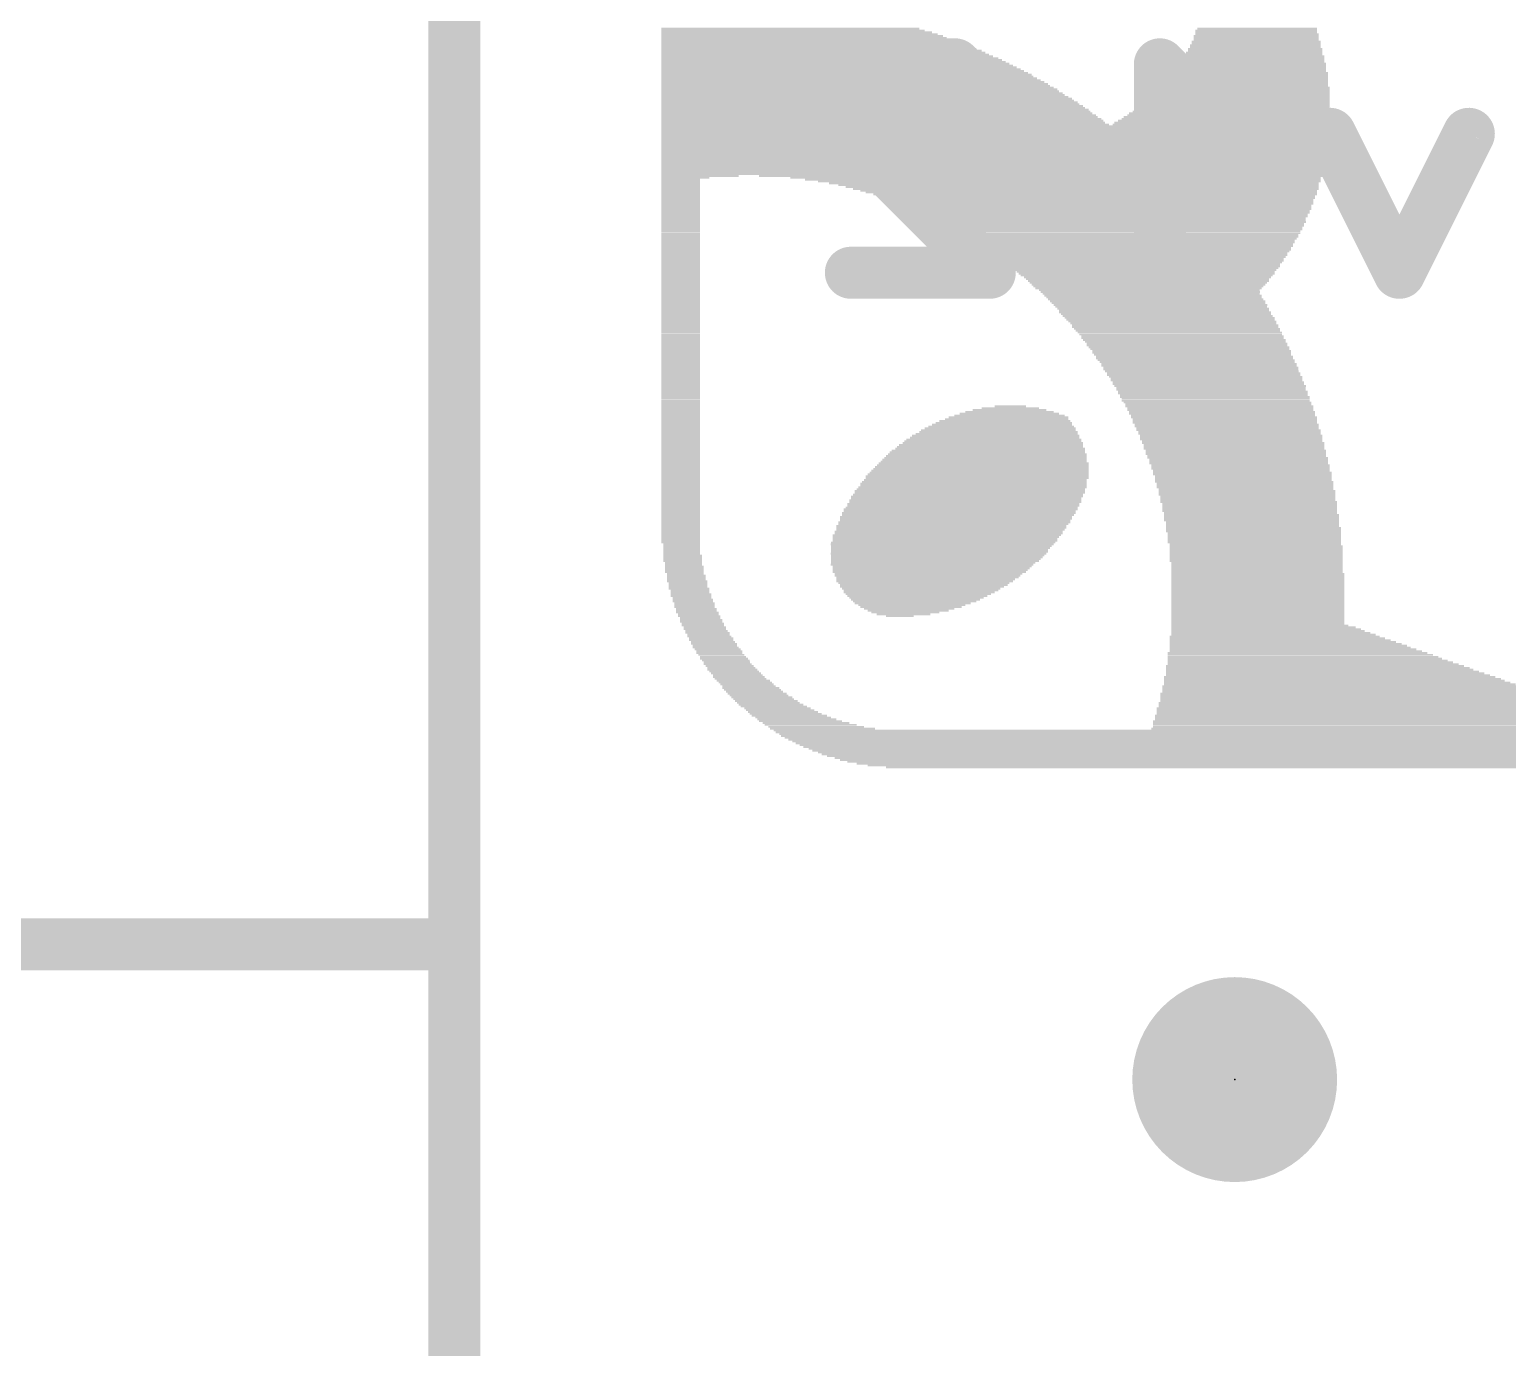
# Model space of a CAD drawing. Extents: x -16 to 95, y -11 to 53.
# Drawn here: x -2.07 to 5.14, y 41.87 to 48.3 of the extents above; entities that cross this region are included whole.
import ezdxf

# ---------------------------------------------------------------- set-up
doc = ezdxf.new("R2010")
doc.units = 0
for name, color, linetype in [('1', 12, 'CONTINUOUS'), ('16', 132, 'CONTINUOUS'), ('20', 53, 'CONTINUOUS'), ('21', 41, 'CONTINUOUS'), ('23', 53, 'CONTINUOUS'), ('51', 53, 'CONTINUOUS')]:
    doc.layers.add(name, color=color, linetype=linetype)

# ---------------------------------------------------------------- blocks, each defined once
blk = doc.blocks.new('RECT')
blk.add_solid([(-0.5, -0.5), (0.5, -0.5), (-0.5, 0.5), (0.5, 0.5)])
blk = doc.blocks.new('PIE')
at = {"const_width": 0.5}
blk.add_lwpolyline([(0, -0.25, 1), (0, 0.25, 1), (0, -0.25)], format="xyb", dxfattribs=at)

msp = doc.modelspace()

# ---------------------------------------------------------------- linework, layer by layer
at = {"layer": '1', "const_width": 0.254}
msp.add_lwpolyline([(0, 53.34), (0, 0)], dxfattribs=at)
at = {"layer": '16', "const_width": 0.254}
for points in [[(0, 53.34), (0, 0)], [(1.9363, 47.9644), (2.1058, 48.1339)], [(2.1058, 48.1339), (2.4447, 48.1339)], [(2.4447, 48.1339), (2.6142, 47.9644)], [(3.7836, 47.7949), (3.4446, 48.1339)], [(3.4446, 48.1339), (3.4446, 47.117)], [(1.9363, 47.7949), (1.9363, 47.9644)], [(2.6142, 47.117), (1.9363, 47.7949)], [(4.614, 47.117), (4.2751, 47.7949)], [(4.953, 47.7949), (4.614, 47.117)], [(1.9363, 47.117), (2.6142, 47.117)], [(3.7836, 47.117), (3.1057, 47.117)]]:
    msp.add_lwpolyline(points, dxfattribs=at)
at = {"layer": '16', "const_width": 0.127}
for points in [[(2.1058, 48.1974, 1), (2.1058, 48.0704)], [(2.1507, 48.089, 1), (2.0609, 48.1788)], [(2.4896, 48.1788, 1), (2.3998, 48.089)], [(2.4447, 48.0704, 1), (2.4447, 48.1974)], [(3.4895, 48.1788, 1), (3.3997, 48.089)], [(3.5081, 48.1339, 1), (3.3811, 48.1339)], [(1.9998, 47.9644, 1), (1.8728, 47.9644)], [(1.8914, 48.0093, 1), (1.9812, 47.9195)], [(2.5693, 47.9195, 1), (2.6591, 48.0093)], [(1.9812, 47.8398, 1), (1.8914, 47.75)], [(4.3319, 47.8233, 1), (4.2183, 47.7665)], [(5.0098, 47.7665, 1), (4.8962, 47.8233)], [(1.8728, 47.7949, 1), (1.9998, 47.7949)], [(3.7387, 47.75, 1), (3.8285, 47.8398)], [(1.9363, 47.1805, 1), (1.9363, 47.0535)], [(2.5693, 47.0721, 1), (2.6591, 47.1619)], [(2.6142, 47.0535, 1), (2.6142, 47.1805)], [(3.1057, 47.1805, 1), (3.1057, 47.0535)], [(3.7836, 47.0535, 1), (3.7836, 47.1805)], [(4.5572, 47.1454, 1), (4.6708, 47.0886)], [(4.5572, 47.0886, 1), (4.6708, 47.1454)], [(3.3811, 47.117, 1), (3.5081, 47.117)]]:
    msp.add_lwpolyline(points, format="xyb", dxfattribs=at)
at = {"layer": '20', "const_width": 0.2032}
msp.add_lwpolyline([(0, 2.54), (0, 50.8)], dxfattribs=at)
at = {"layer": '23'}
msp.add_point((3.81, 43.18), dxfattribs=at)
at = {"layer": '51', "const_width": 0.254}
for points in [[(0, 50.8), (0, 43.84)], [(-15.5, 43.84), (0, 43.84)], [(0, 43.84), (0, 31.64)]]:
    msp.add_lwpolyline(points, dxfattribs=at)
at = {"layer": '51', "const_width": 0.127}
for points in [[(0.0635, 43.84, 1), (-0.0635, 43.84)], [(0, 43.7765, 1), (0, 43.9035)], [(-0.0635, 43.84, 1), (0.0635, 43.84)]]:
    msp.add_lwpolyline(points, format="xyb", dxfattribs=at)

# ---------------------------------------------------------------- block references
at = {"layer": '1'}
msp.add_blockref('PIE', (3.81, 43.18), dxfattribs=at)
at = {"layer": '21'}
for p, xscale, yscale in [((1.6406, 48.3081), 1.2583, 0.0089), ((1.654, 48.2992), 1.2852, 0.0089), ((1.6721, 48.2902), 1.3213, 0.0091), ((1.6855, 48.2812), 1.3482, 0.0089), ((1.699, 48.2722), 1.3752, 0.0091), ((1.708, 48.2632), 1.3932, 0.0089), ((3.9146, 48.2722), 0.6111, 0.0091), ((3.9146, 48.2632), 0.6111, 0.0089), ((3.9146, 48.2992), 0.5933, 0.0089), ((3.9146, 48.2902), 0.5933, 0.0091), ((3.9191, 48.2812), 0.6022, 0.0089), ((3.9192, 48.3081), 0.5842, 0.0089), ((1.7215, 48.2543), 1.4201, 0.0089), ((1.7349, 48.2453), 1.447, 0.0091), ((1.7485, 48.2363), 1.4742, 0.0089), ((1.7574, 48.2274), 1.492, 0.0089), ((1.7709, 48.2183), 1.5189, 0.0091), ((1.7799, 48.2093), 1.537, 0.0089), ((1.7934, 48.2003), 1.5639, 0.0091), ((1.8024, 48.1913), 1.5819, 0.0089), ((3.9056, 48.1913), 0.6652, 0.0089), ((3.9102, 48.2093), 0.6561, 0.0089), ((3.9102, 48.2003), 0.6561, 0.0091), ((3.9101, 48.2274), 0.638, 0.0089), ((3.9101, 48.2183), 0.638, 0.0091), ((3.9145, 48.2453), 0.6292, 0.0091), ((3.9145, 48.2363), 0.6292, 0.0089), ((3.9146, 48.2543), 0.6111, 0.0089), ((1.8114, 48.1824), 1.5999, 0.0089), ((1.8204, 48.1734), 1.618, 0.0091), ((1.8339, 48.1644), 1.6449, 0.0089), ((1.8429, 48.1554), 1.6629, 0.0091), ((1.8518, 48.1463), 1.6807, 0.0089), ((1.8608, 48.1374), 1.6987, 0.0089), ((1.8698, 48.1284), 1.7168, 0.0091), ((1.8788, 48.1194), 1.7348, 0.0089), ((3.8967, 48.1194), 0.7191, 0.0089), ((3.9012, 48.1374), 0.7102, 0.0089), ((3.9012, 48.1284), 0.7102, 0.0091), ((3.9011, 48.1554), 0.6922, 0.0091), ((3.9011, 48.1463), 0.6922, 0.0089), ((3.9056, 48.1734), 0.683, 0.0091), ((3.9056, 48.1644), 0.683, 0.0089), ((3.9056, 48.1824), 0.6652, 0.0089), ((1.8879, 48.1104), 1.7529, 0.0091), ((1.8967, 48.1014), 1.7706, 0.0089), ((1.9058, 48.0925), 1.7887, 0.0089), ((1.9148, 48.0835), 1.8067, 0.0091), ((1.9192, 48.0745), 1.8156, 0.0089), ((1.9282, 48.0656), 1.8336, 0.0089), ((1.9373, 48.0565), 1.8517, 0.0091), ((1.9463, 48.0475), 1.8697, 0.0089), ((3.8741, 48.0475), 0.7821, 0.0089), ((3.8787, 48.0565), 0.7729, 0.0091), ((3.8832, 48.0656), 0.764, 0.0089), ((3.8877, 48.0835), 0.7549, 0.0091), ((3.8877, 48.0745), 0.7549, 0.0089), ((3.8922, 48.0925), 0.746, 0.0089), ((3.8922, 48.1104), 0.7282, 0.0091), ((3.8922, 48.1014), 0.7282, 0.0089), ((1.9552, 48.0385), 1.8875, 0.0091), ((1.9597, 48.0295), 1.8966, 0.0089), ((1.9686, 48.0206), 1.9144, 0.0089), ((1.9776, 48.0116), 1.9324, 0.0091), ((1.9822, 48.0026), 1.9416, 0.0089), ((1.9911, 47.9936), 1.9594, 0.0091), ((1.9957, 47.9845), 1.9685, 0.0089), ((2.0047, 47.9756), 1.9865, 0.0089), ((3.8426, 47.9756), 0.8628, 0.0089), ((3.8472, 47.9845), 0.8537, 0.0089), ((3.8517, 47.9936), 0.8448, 0.0091), ((3.8561, 48.0026), 0.8359, 0.0089), ((3.8607, 48.0116), 0.8268, 0.0091), ((3.8651, 48.0206), 0.8179, 0.0089), ((3.8652, 48.0295), 0.7998, 0.0089), ((3.8697, 48.0385), 0.791, 0.0091), ((2.0136, 47.9666), 2.0043, 0.0091), ((2.027, 47.9487), 2.0312, 0.0089), ((2.0316, 47.9397), 2.0404, 0.0091), ((2.0406, 47.9307), 2.0584, 0.0089), ((2.0541, 47.9127), 2.0853, 0.0089), ((2.0585, 47.9038), 2.0942, 0.0089), ((2.0182, 47.9576), 2.0135, 0.0089), ((2.0451, 47.9217), 2.0673, 0.0091), ((3.7932, 47.9038), 0.9616, 0.0089), ((3.8023, 47.9127), 0.9436, 0.0089), ((3.8067, 47.9217), 0.9347, 0.0091), ((3.8157, 47.9307), 0.9167, 0.0089), ((3.8202, 47.9397), 0.9078, 0.0091), ((3.8292, 47.9487), 0.8898, 0.0089), ((3.8338, 47.9576), 0.8806, 0.0089), ((3.8382, 47.9666), 0.8717, 0.0091), ((2.0631, 47.8947), 2.1034, 0.0091), ((2.072, 47.8857), 2.1212, 0.0089), ((2.0766, 47.8767), 2.1303, 0.0091), ((2.09, 47.8588), 2.1572, 0.0089), ((2.0945, 47.8498), 2.1661, 0.0091), ((2.1035, 47.8408), 2.1841, 0.0089), ((2.6427, 47.8319), 3.2626, 0.0089), ((2.0855, 47.8677), 2.1481, 0.0089), ((3.7438, 47.8408), 1.0605, 0.0089), ((3.7483, 47.8498), 1.0516, 0.0091), ((3.7573, 47.8588), 1.0335, 0.0089), ((3.7663, 47.8677), 1.0155, 0.0089), ((3.7708, 47.8767), 1.0066, 0.0091), ((3.7798, 47.8857), 0.9886, 0.0089), ((3.7842, 47.8947), 0.9797, 0.0091), ((2.6427, 47.8229), 3.2626, 0.0091), ((2.6427, 47.8138), 3.2626, 0.0089), ((2.6427, 47.8048), 3.2626, 0.0091), ((2.6427, 47.7958), 3.2626, 0.0089), ((2.6383, 47.7869), 3.2537, 0.0089), ((2.6383, 47.7779), 3.2537, 0.0091), ((2.6383, 47.7689), 3.2537, 0.0089), ((2.6383, 47.7599), 3.2537, 0.0091), ((2.6383, 47.7509), 3.2537, 0.0089), ((2.6383, 47.742), 3.2537, 0.0089), ((2.6383, 47.733), 3.2537, 0.0091), ((2.6383, 47.7239), 3.2537, 0.0089), ((2.6339, 47.715), 3.2449, 0.0089), ((2.6339, 47.706), 3.2449, 0.0091), ((2.6339, 47.697), 3.2449, 0.0089), ((2.6339, 47.688), 3.2449, 0.0091), ((2.6248, 47.6161), 3.2268, 0.0091), ((2.6339, 47.679), 3.2449, 0.0089), ((2.6339, 47.6701), 3.2449, 0.0089), ((2.6293, 47.6611), 3.2357, 0.0091), ((2.6293, 47.6521), 3.2357, 0.0089), ((2.6293, 47.643), 3.2357, 0.0091), ((2.6293, 47.634), 3.2357, 0.0089), ((2.6293, 47.6251), 3.2357, 0.0089), ((2.6248, 47.6071), 3.2268, 0.0089), ((2.6248, 47.5982), 3.2268, 0.0089), ((1.2003, 47.5892), 0.3777, 0.0091), ((1.1058, 47.5712), 0.1887, 0.0091), ((1.1058, 47.5621), 0.1887, 0.0089), ((1.1058, 47.5532), 0.1887, 0.0089), ((1.1058, 47.5442), 0.1887, 0.0091), ((1.1283, 47.5802), 0.2337, 0.0089), ((2.8631, 47.5892), 2.7503, 0.0091), ((2.9348, 47.5802), 2.5885, 0.0089), ((2.9708, 47.5712), 2.5166, 0.0091), ((3.0023, 47.5621), 2.4536, 0.0089), ((3.0248, 47.5532), 2.3909, 0.0089), ((3.0472, 47.5442), 2.3459, 0.0091), ((1.1058, 47.5352), 0.1887, 0.0089), ((1.1058, 47.5262), 0.1887, 0.0091), ((1.1058, 47.5172), 0.1887, 0.0089), ((1.1058, 47.5083), 0.1887, 0.0089), ((1.1058, 47.4993), 0.1887, 0.0091), ((1.1058, 47.4903), 0.1887, 0.0089), ((1.1058, 47.4812), 0.1887, 0.0091), ((1.1058, 47.4722), 0.1887, 0.0089), ((3.0653, 47.5352), 2.3099, 0.0089), ((3.0832, 47.5262), 2.2741, 0.0091), ((3.0968, 47.5172), 2.2291, 0.0089), ((3.1102, 47.5083), 2.2022, 0.0089), ((3.1283, 47.4993), 2.1661, 0.0091), ((3.1372, 47.4903), 2.13, 0.0089), ((3.1506, 47.4812), 2.1031, 0.0091), ((3.1596, 47.4722), 2.0673, 0.0089), ((1.1058, 47.4633), 0.1887, 0.0089), ((1.1058, 47.4543), 0.1887, 0.0091), ((1.1058, 47.4453), 0.1887, 0.0089), ((1.1058, 47.4364), 0.1887, 0.0089), ((1.1058, 47.4274), 0.1887, 0.0091), ((1.1058, 47.4184), 0.1887, 0.0089), ((1.1058, 47.4094), 0.1887, 0.0091), ((1.1058, 47.4003), 0.1887, 0.0089), ((3.1731, 47.4633), 2.0404, 0.0089), ((3.1821, 47.4543), 2.0224, 0.0091), ((3.191, 47.4453), 1.9863, 0.0089), ((3.2, 47.4364), 1.9682, 0.0089), ((3.2135, 47.4274), 1.9413, 0.0091), ((3.2181, 47.4184), 1.9144, 0.0089), ((3.2271, 47.4094), 1.8964, 0.0091), ((3.2361, 47.4003), 1.8606, 0.0089), ((1.1058, 47.3914), 0.1887, 0.0089), ((1.1058, 47.3824), 0.1887, 0.0091), ((1.1058, 47.3734), 0.1887, 0.0089), ((1.1058, 47.3644), 0.1887, 0.0091), ((1.1058, 47.3554), 0.1887, 0.0089), ((1.1058, 47.3465), 0.1887, 0.0089), ((1.1058, 47.3375), 0.1887, 0.0091), ((1.1058, 47.3285), 0.1887, 0.0089), ((3.2451, 47.3914), 1.8425, 0.0089), ((3.2494, 47.3824), 1.8156, 0.0091), ((3.2584, 47.3734), 1.7976, 0.0089), ((3.2675, 47.3644), 1.7795, 0.0091), ((3.272, 47.3554), 1.7526, 0.0089), ((3.2809, 47.3465), 1.7348, 0.0089), ((3.281, 47.3375), 1.7168, 0.0091), ((3.2901, 47.3285), 1.6987, 0.0089), ((1.1058, 47.3196), 0.1887, 0.0089), ((1.1058, 47.3105), 0.1887, 0.0091), ((1.1058, 47.3015), 0.1887, 0.0089), ((1.1058, 47.2925), 0.1887, 0.0091), ((1.1058, 47.2835), 0.1887, 0.0089), ((1.1058, 47.2746), 0.1887, 0.0089), ((1.1058, 47.2656), 0.1887, 0.0091), ((1.1058, 47.2566), 0.1887, 0.0089), ((3.2944, 47.3196), 1.6718, 0.0089), ((3.3034, 47.3105), 1.6538, 0.0091), ((3.3035, 47.3015), 1.6358, 0.0089), ((3.3124, 47.2925), 1.618, 0.0091), ((3.3169, 47.2835), 1.5908, 0.0089), ((3.3169, 47.2746), 1.573, 0.0089), ((3.3259, 47.2656), 1.555, 0.0091), ((3.3304, 47.2566), 1.5281, 0.0089), ((1.1058, 47.2476), 0.1887, 0.0091), ((1.1058, 47.2385), 0.1887, 0.0089), ((1.1058, 47.2296), 0.1887, 0.0089), ((1.1058, 47.2206), 0.1887, 0.0091), ((1.1058, 47.2116), 0.1887, 0.0089), ((1.1058, 47.2027), 0.1887, 0.0089), ((1.1058, 47.1937), 0.1887, 0.0091), ((1.1058, 47.1847), 0.1887, 0.0089), ((3.3349, 47.2476), 1.5192, 0.0091), ((3.3393, 47.2385), 1.492, 0.0089), ((3.3439, 47.2296), 1.4829, 0.0089), ((3.3439, 47.2206), 1.4651, 0.0091), ((3.3484, 47.2116), 1.4379, 0.0089), ((3.3528, 47.2027), 1.429, 0.0089), ((3.3574, 47.1937), 1.4021, 0.0091), ((3.3574, 47.1847), 1.3843, 0.0089), ((1.1058, 47.1757), 0.1887, 0.0091), ((1.1058, 47.1667), 0.1887, 0.0089), ((1.1058, 47.1578), 0.1887, 0.0089), ((1.1058, 47.1487), 0.1887, 0.0091), ((1.1058, 47.1397), 0.1887, 0.0089), ((1.1058, 47.1307), 0.1887, 0.0091), ((1.1058, 47.1217), 0.1887, 0.0089), ((1.1058, 47.1128), 0.1887, 0.0089), ((3.3619, 47.1757), 1.3752, 0.0091), ((3.3663, 47.1667), 1.3482, 0.0089), ((3.3664, 47.1578), 1.3302, 0.0089), ((3.3708, 47.1487), 1.3213, 0.0091), ((3.3754, 47.1397), 1.2944, 0.0089), ((3.3753, 47.1307), 1.2764, 0.0091), ((3.3754, 47.1217), 1.2583, 0.0089), ((3.3799, 47.1128), 1.2494, 0.0089), ((1.1058, 47.1038), 0.1887, 0.0091), ((1.1058, 47.0948), 0.1887, 0.0089), ((1.1058, 47.0859), 0.1887, 0.0089), ((1.1058, 47.0769), 0.1887, 0.0091), ((1.1058, 47.0678), 0.1887, 0.0089), ((1.1058, 47.0588), 0.1887, 0.0091), ((1.1058, 47.0498), 0.1887, 0.0089), ((1.1058, 47.0409), 0.1887, 0.0089), ((3.3799, 47.1038), 1.2311, 0.0091), ((3.3843, 47.0948), 1.2045, 0.0089), ((3.3844, 47.0859), 1.1864, 0.0089), ((3.3889, 47.0769), 1.1775, 0.0091), ((3.3887, 47.0678), 1.1595, 0.0089), ((3.3889, 47.0588), 1.1415, 0.0091), ((3.3887, 47.0498), 1.1234, 0.0089), ((3.3889, 47.0409), 1.1054, 0.0089), ((1.1058, 47.0319), 0.1887, 0.0091), ((1.1058, 47.0229), 0.1887, 0.0089), ((1.1058, 47.0139), 0.1887, 0.0091), ((1.1058, 47.0049), 0.1887, 0.0089), ((1.1058, 46.996), 0.1887, 0.0089), ((1.1058, 46.987), 0.1887, 0.0091), ((1.1058, 46.9779), 0.1887, 0.0089), ((1.1058, 46.969), 0.1887, 0.0089), ((3.3933, 47.0319), 1.0787, 0.0091), ((3.3979, 47.0229), 1.0696, 0.0089), ((3.4023, 47.0139), 1.0607, 0.0091), ((3.4113, 47.0049), 1.0605, 0.0089), ((3.4158, 46.996), 1.0516, 0.0089), ((3.4247, 46.987), 1.0516, 0.0091), ((3.4338, 46.9779), 1.0516, 0.0089), ((3.4383, 46.969), 1.0427, 0.0089), ((1.1058, 46.96), 0.1887, 0.0091), ((1.1058, 46.951), 0.1887, 0.0089), ((1.1058, 46.942), 0.1887, 0.0091), ((1.1058, 46.933), 0.1887, 0.0089), ((1.1058, 46.9241), 0.1887, 0.0089), ((1.1058, 46.9151), 0.1887, 0.0091), ((1.1058, 46.9061), 0.1887, 0.0089), ((1.1058, 46.897), 0.1887, 0.0091), ((3.4472, 46.96), 1.0427, 0.0091), ((3.4517, 46.951), 1.0335, 0.0089), ((3.4607, 46.942), 1.0338, 0.0091), ((3.4653, 46.933), 1.0246, 0.0089), ((3.4698, 46.9241), 1.0335, 0.0089), ((3.4742, 46.9151), 1.0246, 0.0091), ((3.4831, 46.9061), 1.0246, 0.0089), ((3.4922, 46.897), 1.0246, 0.0091), ((1.1058, 46.888), 0.1887, 0.0089), ((1.1058, 46.8791), 0.1887, 0.0089), ((1.1058, 46.8701), 0.1887, 0.0091), ((1.1058, 46.8611), 0.1887, 0.0089), ((1.1058, 46.8521), 0.1887, 0.0091), ((1.1058, 46.8431), 0.1887, 0.0089), ((1.1058, 46.8342), 0.1887, 0.0089), ((1.1058, 46.8252), 0.1887, 0.0091), ((3.4967, 46.888), 1.0157, 0.0089), ((3.5057, 46.8791), 1.0155, 0.0089), ((3.5102, 46.8701), 1.0066, 0.0091), ((3.5192, 46.8611), 1.0069, 0.0089), ((3.5192, 46.8521), 1.0069, 0.0091), ((3.5282, 46.8431), 1.0066, 0.0089), ((3.5326, 46.8342), 0.9977, 0.0089), ((3.5415, 46.8252), 0.9977, 0.0091), ((1.1058, 46.8161), 0.1887, 0.0089), ((1.1058, 46.8072), 0.1887, 0.0089), ((1.1058, 46.7982), 0.1887, 0.0091), ((1.1058, 46.7892), 0.1887, 0.0089), ((1.1058, 46.7802), 0.1887, 0.0091), ((1.1058, 46.7712), 0.1887, 0.0089), ((1.1058, 46.7623), 0.1887, 0.0089), ((1.1058, 46.7533), 0.1887, 0.0091), ((3.5461, 46.8161), 0.9886, 0.0089), ((3.5551, 46.8072), 0.9888, 0.0089), ((3.5551, 46.7982), 0.9888, 0.0091), ((3.5641, 46.7892), 0.9886, 0.0089), ((3.5686, 46.7802), 0.9797, 0.0091), ((3.5775, 46.7712), 0.9797, 0.0089), ((3.5775, 46.7623), 0.9797, 0.0089), ((3.5866, 46.7533), 0.9797, 0.0091), ((1.1058, 46.7443), 0.1887, 0.0089), ((1.1058, 46.7352), 0.1887, 0.0091), ((1.1058, 46.7262), 0.1887, 0.0089), ((1.1058, 46.7173), 0.1887, 0.0089), ((1.1058, 46.7083), 0.1887, 0.0091), ((1.1058, 46.6993), 0.1887, 0.0089), ((1.1058, 46.6904), 0.1887, 0.0089), ((1.1058, 46.6814), 0.1887, 0.0091), ((3.5911, 46.7443), 0.9708, 0.0089), ((3.6001, 46.7352), 0.9705, 0.0091), ((3.6001, 46.7262), 0.9705, 0.0089), ((3.6045, 46.7173), 0.9616, 0.0089), ((3.6135, 46.7083), 0.9619, 0.0091), ((3.6135, 46.6993), 0.9619, 0.0089), ((3.6225, 46.6904), 0.9616, 0.0089), ((3.627, 46.6814), 0.9528, 0.0091), ((1.1058, 46.6724), 0.1887, 0.0089), ((1.1058, 46.6634), 0.1887, 0.0091), ((1.1058, 46.6543), 0.1887, 0.0089), ((1.1058, 46.6454), 0.1887, 0.0089), ((1.1058, 46.6364), 0.1887, 0.0091), ((1.1058, 46.6274), 0.1887, 0.0089), ((1.1058, 46.6184), 0.1887, 0.0091), ((1.1058, 46.6094), 0.1887, 0.0089), ((3.6359, 46.6724), 0.9528, 0.0089), ((3.6359, 46.6634), 0.9528, 0.0091), ((3.645, 46.6543), 0.9528, 0.0089), ((3.645, 46.6454), 0.9528, 0.0089), ((3.6495, 46.6364), 0.9439, 0.0091), ((3.6585, 46.6274), 0.9436, 0.0089), ((3.6585, 46.6184), 0.9436, 0.0091), ((3.6675, 46.6094), 0.9439, 0.0089), ((1.1058, 46.6005), 0.1887, 0.0089), ((1.1058, 46.5915), 0.1887, 0.0091), ((1.1058, 46.5825), 0.1887, 0.0089), ((1.1058, 46.5736), 0.1887, 0.0089), ((1.1058, 46.5646), 0.1887, 0.0091), ((1.1058, 46.5555), 0.1887, 0.0089), ((1.1058, 46.5465), 0.1887, 0.0091), ((1.1058, 46.5375), 0.1887, 0.0089), ((3.672, 46.6005), 0.935, 0.0089), ((3.672, 46.5915), 0.935, 0.0091), ((3.681, 46.5825), 0.9347, 0.0089), ((3.681, 46.5736), 0.9347, 0.0089), ((3.6899, 46.5646), 0.9347, 0.0091), ((3.6944, 46.5555), 0.9256, 0.0089), ((3.6944, 46.5465), 0.9256, 0.0091), ((3.7034, 46.5375), 0.9258, 0.0089), ((1.1058, 46.5286), 0.1887, 0.0089), ((1.1058, 46.5196), 0.1887, 0.0091), ((1.1058, 46.5106), 0.1887, 0.0089), ((1.1058, 46.5016), 0.1887, 0.0091), ((1.1058, 46.4925), 0.1887, 0.0089), ((1.1058, 46.4837), 0.1887, 0.0089), ((1.1058, 46.4746), 0.1887, 0.0091), ((1.1058, 46.4656), 0.1887, 0.0089), ((2.7147, 46.4656), 0.1529, 0.0089), ((3.7034, 46.5286), 0.9258, 0.0089), ((3.7079, 46.5196), 0.9169, 0.0091), ((3.7123, 46.5106), 0.9258, 0.0089), ((3.7169, 46.5016), 0.9167, 0.0091), ((3.7169, 46.4925), 0.9167, 0.0089), ((3.7258, 46.4837), 0.9167, 0.0089), ((3.7349, 46.4656), 0.9167, 0.0089), ((3.7304, 46.4746), 0.9075, 0.0091), ((1.1058, 46.4567), 0.1887, 0.0089), ((1.1058, 46.4477), 0.1887, 0.0091), ((1.1058, 46.4387), 0.1887, 0.0089), ((1.1058, 46.4297), 0.1887, 0.0091), ((1.1058, 46.4207), 0.1887, 0.0089), ((1.1058, 46.4118), 0.1887, 0.0089), ((1.1058, 46.4028), 0.1887, 0.0091), ((1.1058, 46.3937), 0.1887, 0.0089), ((2.6878, 46.3937), 0.6381, 0.0089), ((2.6968, 46.4028), 0.6022, 0.0091), ((2.7057, 46.4118), 0.5845, 0.0089), ((2.7103, 46.4207), 0.5392, 0.0089), ((2.7103, 46.4297), 0.4854, 0.0091), ((2.7102, 46.4387), 0.4313, 0.0089), ((2.7102, 46.4477), 0.3597, 0.0091), ((2.7146, 46.4567), 0.2786, 0.0089), ((3.7394, 46.4567), 0.9078, 0.0089), ((3.7394, 46.4477), 0.9078, 0.0091), ((3.7483, 46.4387), 0.9078, 0.0089), ((3.7483, 46.4297), 0.9078, 0.0091), ((3.7529, 46.4207), 0.8987, 0.0089), ((3.7574, 46.4118), 0.9078, 0.0089), ((3.7619, 46.4028), 0.8989, 0.0091), ((3.7619, 46.3937), 0.8989, 0.0089), ((1.1058, 46.3847), 0.1887, 0.0091), ((1.1058, 46.3757), 0.1887, 0.0089), ((1.1058, 46.3668), 0.1887, 0.0089), ((1.1058, 46.3578), 0.1887, 0.0091), ((1.1058, 46.3488), 0.1887, 0.0089), ((1.1058, 46.3399), 0.1887, 0.0089), ((1.1058, 46.3309), 0.1887, 0.0091), ((1.1058, 46.3219), 0.1887, 0.0089), ((2.6429, 46.3219), 0.8179, 0.0089), ((2.6473, 46.3309), 0.7907, 0.0091), ((2.6562, 46.3399), 0.7729, 0.0089), ((2.6563, 46.3488), 0.7549, 0.0089), ((2.6652, 46.3578), 0.7371, 0.0091), ((2.6698, 46.3668), 0.7102, 0.0089), ((2.6742, 46.3757), 0.683, 0.0089), ((2.6833, 46.3847), 0.665, 0.0091), ((3.7619, 46.3847), 0.8989, 0.0091), ((3.7708, 46.3757), 0.8989, 0.0089), ((3.7708, 46.3668), 0.8989, 0.0089), ((3.7753, 46.3578), 0.8898, 0.0091), ((3.7798, 46.3488), 0.8987, 0.0089), ((3.7842, 46.3399), 0.8898, 0.0089), ((3.7842, 46.3309), 0.8898, 0.0091), ((3.7934, 46.3219), 0.8898, 0.0089), ((1.1058, 46.3128), 0.1887, 0.0091), ((1.1058, 46.3038), 0.1887, 0.0089), ((1.1058, 46.2949), 0.1887, 0.0089), ((1.1058, 46.2859), 0.1887, 0.0091), ((1.1058, 46.2769), 0.1887, 0.0089), ((1.1058, 46.2679), 0.1887, 0.0091), ((1.1058, 46.2589), 0.1887, 0.0089), ((1.1058, 46.25), 0.1887, 0.0089), ((2.6069, 46.25), 0.9436, 0.0089), ((2.6158, 46.2589), 0.9258, 0.0089), ((2.6159, 46.2679), 0.9078, 0.0091), ((2.6204, 46.2769), 0.8989, 0.0089), ((2.6294, 46.2859), 0.8809, 0.0091), ((2.6293, 46.2949), 0.8628, 0.0089), ((2.6339, 46.3038), 0.8537, 0.0089), ((2.6383, 46.3128), 0.827, 0.0091), ((3.7934, 46.3128), 0.8898, 0.0091), ((3.7934, 46.3038), 0.8898, 0.0089), ((3.7978, 46.2949), 0.8809, 0.0089), ((3.8023, 46.2859), 0.8898, 0.0091), ((3.8067, 46.2769), 0.8809, 0.0089), ((3.8067, 46.2679), 0.8809, 0.0091), ((3.8067, 46.2589), 0.8809, 0.0089), ((3.8158, 46.25), 0.8809, 0.0089), ((1.1058, 46.241), 0.1887, 0.0091), ((1.1058, 46.2319), 0.1887, 0.0089), ((1.1058, 46.2229), 0.1887, 0.0091), ((1.1058, 46.2139), 0.1887, 0.0089), ((1.1058, 46.205), 0.1887, 0.0089), ((1.1058, 46.196), 0.1887, 0.0091), ((1.1058, 46.187), 0.1887, 0.0089), ((1.1058, 46.1781), 0.1887, 0.0089), ((2.5799, 46.1781), 1.0338, 0.0089), ((2.5844, 46.187), 1.0246, 0.0089), ((2.5843, 46.196), 1.0066, 0.0091), ((2.5889, 46.205), 0.9975, 0.0089), ((2.5933, 46.2139), 0.9886, 0.0089), ((2.5978, 46.2229), 0.9797, 0.0091), ((2.6024, 46.2319), 0.9705, 0.0089), ((2.6024, 46.241), 0.9528, 0.0091), ((3.8158, 46.241), 0.8809, 0.0091), ((3.8158, 46.2319), 0.8809, 0.0089), ((3.8247, 46.2139), 0.8809, 0.0089), ((3.8203, 46.2229), 0.872, 0.0091), ((3.8293, 46.205), 0.8717, 0.0089), ((3.8293, 46.196), 0.8717, 0.0091), ((3.8293, 46.187), 0.8717, 0.0089), ((3.8382, 46.1781), 0.8717, 0.0089), ((1.1058, 46.1691), 0.1887, 0.0091), ((1.1058, 46.1601), 0.1887, 0.0089), ((1.1058, 46.151), 0.1887, 0.0091), ((1.1058, 46.142), 0.1887, 0.0089), ((1.1058, 46.1331), 0.1887, 0.0089), ((1.1058, 46.1241), 0.1887, 0.0091), ((1.1058, 46.1151), 0.1887, 0.0089), ((1.1058, 46.1061), 0.1887, 0.0091), ((2.5439, 46.1061), 1.0874, 0.0091), ((2.553, 46.1241), 1.0876, 0.0091), ((2.553, 46.1151), 1.0876, 0.0089), ((2.5575, 46.1331), 1.0785, 0.0089), ((2.562, 46.142), 1.0696, 0.0089), ((2.5664, 46.151), 1.0607, 0.0091), ((2.571, 46.1601), 1.0516, 0.0089), ((2.5754, 46.1691), 1.0427, 0.0091), ((3.8382, 46.1691), 0.8717, 0.0091), ((3.8382, 46.1601), 0.8717, 0.0089), ((3.8426, 46.151), 0.8628, 0.0091), ((3.8472, 46.142), 0.872, 0.0089), ((3.8472, 46.1331), 0.872, 0.0089), ((3.8518, 46.1241), 0.8628, 0.0091), ((3.8518, 46.1151), 0.8628, 0.0089), ((3.8518, 46.1061), 0.8628, 0.0091), ((1.1058, 46.0971), 0.1887, 0.0089), ((1.1058, 46.0882), 0.1887, 0.0089), ((1.1058, 46.0792), 0.1887, 0.0091), ((1.1058, 46.0701), 0.1887, 0.0089), ((1.1058, 46.0612), 0.1887, 0.0089), ((1.1058, 46.0522), 0.1887, 0.0091), ((1.1058, 46.0432), 0.1887, 0.0089), ((1.1058, 46.0342), 0.1887, 0.0091), ((1.1058, 46.0252), 0.1887, 0.0089), ((2.5036, 46.0252), 1.1326, 0.0089), ((2.508, 46.0342), 1.1237, 0.0091), ((2.517, 46.0522), 1.1234, 0.0091), ((2.517, 46.0432), 1.1234, 0.0089), ((2.5215, 46.0612), 1.1146, 0.0089), ((2.5305, 46.0701), 1.1143, 0.0089), ((2.5349, 46.0882), 1.1054, 0.0089), ((2.5349, 46.0792), 1.1054, 0.0091), ((2.5394, 46.0971), 1.0965, 0.0089), ((3.8562, 46.0971), 0.8717, 0.0089), ((3.8607, 46.0882), 0.8628, 0.0089), ((3.8607, 46.0792), 0.8628, 0.0091), ((3.8607, 46.0701), 0.8628, 0.0089), ((3.8651, 46.0612), 0.8539, 0.0089), ((3.8696, 46.0522), 0.8628, 0.0091), ((3.8696, 46.0432), 0.8628, 0.0089), ((3.8696, 46.0342), 0.8628, 0.0091), ((3.8741, 46.0252), 0.8537, 0.0089), ((1.1058, 46.0163), 0.1887, 0.0089), ((1.1058, 46.0073), 0.1887, 0.0091), ((1.1058, 45.9983), 0.1887, 0.0089), ((1.1058, 45.9892), 0.1887, 0.0091), ((1.1058, 45.9802), 0.1887, 0.0089), ((1.1058, 45.9713), 0.1887, 0.0089), ((1.1058, 45.9623), 0.1887, 0.0091), ((1.1058, 45.9533), 0.1887, 0.0089), ((2.4719, 45.9623), 1.1415, 0.0091), ((2.4675, 45.9533), 1.1326, 0.0089), ((2.4765, 45.9713), 1.1323, 0.0089), ((2.4855, 45.9892), 1.1326, 0.0091), ((2.4855, 45.9802), 1.1326, 0.0089), ((2.4945, 46.0073), 1.1323, 0.0091), ((2.4945, 45.9983), 1.1323, 0.0089), ((2.499, 46.0163), 1.1234, 0.0089), ((3.8741, 46.0163), 0.8537, 0.0089), ((3.8741, 46.0073), 0.8537, 0.0091), ((3.8787, 45.9983), 0.8628, 0.0089), ((3.8832, 45.9892), 0.8539, 0.0091), ((3.8832, 45.9802), 0.8539, 0.0089), ((3.8832, 45.9713), 0.8539, 0.0089), ((3.8832, 45.9623), 0.8539, 0.0091), ((3.8832, 45.9533), 0.8539, 0.0089), ((1.1058, 45.9444), 0.1887, 0.0089), ((1.1058, 45.9354), 0.1887, 0.0091), ((1.1058, 45.9264), 0.1887, 0.0089), ((1.1058, 45.9174), 0.1887, 0.0091), ((1.1058, 45.9083), 0.1887, 0.0089), ((1.1058, 45.8995), 0.1887, 0.0089), ((1.1058, 45.8904), 0.1887, 0.0091), ((1.1058, 45.8814), 0.1887, 0.0089), ((2.4271, 45.8814), 1.1234, 0.0089), ((2.4406, 45.8995), 1.1326, 0.0089), ((2.4361, 45.8904), 1.1237, 0.0091), ((2.4451, 45.9083), 1.1234, 0.0089), ((2.4496, 45.9264), 1.1323, 0.0089), ((2.4496, 45.9174), 1.1323, 0.0091), ((2.463, 45.9444), 1.1415, 0.0089), ((2.4586, 45.9354), 1.1326, 0.0091), ((3.8877, 45.9444), 0.8448, 0.0089), ((3.8922, 45.9354), 0.8537, 0.0091), ((3.8922, 45.9264), 0.8537, 0.0089), ((3.8922, 45.9174), 0.8537, 0.0091), ((3.8922, 45.9083), 0.8537, 0.0089), ((3.8966, 45.8995), 0.8448, 0.0089), ((3.8966, 45.8904), 0.8448, 0.0091), ((3.8966, 45.8814), 0.8448, 0.0089), ((1.1058, 45.8724), 0.1887, 0.0091), ((1.1058, 45.8634), 0.1887, 0.0089), ((1.1058, 45.8545), 0.1887, 0.0089), ((1.1058, 45.8455), 0.1887, 0.0091), ((1.1058, 45.8365), 0.1887, 0.0089), ((1.1058, 45.8276), 0.1887, 0.0089), ((1.1058, 45.8186), 0.1887, 0.0091), ((1.1058, 45.8095), 0.1887, 0.0089), ((2.4046, 45.8365), 1.1146, 0.0089), ((2.4002, 45.8276), 1.1057, 0.0089), ((2.3956, 45.8186), 1.0965, 0.0091), ((2.3956, 45.8095), 1.0965, 0.0089), ((2.4136, 45.8545), 1.1143, 0.0089), ((2.4136, 45.8455), 1.1143, 0.0091), ((2.4226, 45.8634), 1.1146, 0.0089), ((2.4271, 45.8724), 1.1234, 0.0091), ((3.9012, 45.8724), 0.8539, 0.0091), ((3.9012, 45.8634), 0.8539, 0.0089), ((3.9012, 45.8545), 0.8539, 0.0089), ((3.9056, 45.8455), 0.8451, 0.0091), ((3.9056, 45.8365), 0.8451, 0.0089), ((3.9056, 45.8276), 0.8451, 0.0089), ((3.9056, 45.8186), 0.8451, 0.0091), ((3.9056, 45.8095), 0.8451, 0.0089), ((1.1058, 45.8005), 0.1887, 0.0091), ((1.1104, 45.7915), 0.1796, 0.0089), ((1.1104, 45.7826), 0.1796, 0.0089), ((1.1104, 45.7736), 0.1796, 0.0091), ((1.1104, 45.7646), 0.1796, 0.0089), ((1.1104, 45.7556), 0.1796, 0.0091), ((1.1104, 45.7465), 0.1796, 0.0089), ((1.1149, 45.7377), 0.1887, 0.0089), ((2.3867, 45.8005), 1.0965, 0.0091), ((2.3821, 45.7915), 1.0874, 0.0089), ((2.3777, 45.7826), 1.0785, 0.0089), ((2.3687, 45.7646), 1.0605, 0.0089), ((2.3687, 45.7556), 1.0605, 0.0091), ((2.3642, 45.7465), 1.0516, 0.0089), ((2.3598, 45.7377), 1.0427, 0.0089), ((2.3733, 45.7736), 1.0696, 0.0091), ((3.9056, 45.8005), 0.8451, 0.0091), ((3.9146, 45.7826), 0.8448, 0.0089), ((3.9146, 45.7736), 0.8448, 0.0091), ((3.9146, 45.7646), 0.8448, 0.0089), ((3.9146, 45.7556), 0.8448, 0.0091), ((3.9146, 45.7465), 0.8448, 0.0089), ((3.9146, 45.7377), 0.8448, 0.0089), ((3.9102, 45.7915), 0.8359, 0.0089), ((1.1149, 45.7286), 0.1887, 0.0091), ((1.1149, 45.7196), 0.1887, 0.0089), ((1.1149, 45.7107), 0.1887, 0.0089), ((1.1238, 45.6837), 0.1887, 0.0091), ((1.1238, 45.6747), 0.1887, 0.0089), ((1.1238, 45.6658), 0.1887, 0.0089), ((1.1194, 45.7017), 0.1798, 0.0091), ((1.1194, 45.6927), 0.1798, 0.0089), ((2.3552, 45.7286), 1.0335, 0.0091), ((2.3462, 45.7107), 1.0155, 0.0089), ((2.3373, 45.7017), 0.9977, 0.0091), ((2.3327, 45.6927), 0.9886, 0.0089), ((2.3508, 45.7196), 1.0246, 0.0089), ((2.3327, 45.6837), 0.9708, 0.0091), ((2.3237, 45.6658), 0.9528, 0.0089), ((2.3282, 45.6747), 0.9616, 0.0089), ((3.9146, 45.7286), 0.8448, 0.0091), ((3.9146, 45.7196), 0.8448, 0.0089), ((3.9146, 45.7107), 0.8448, 0.0089), ((3.9191, 45.7017), 0.8359, 0.0091), ((3.9191, 45.6927), 0.8359, 0.0089), ((3.9191, 45.6837), 0.8359, 0.0091), ((3.9191, 45.6747), 0.8359, 0.0089), ((3.9191, 45.6658), 0.8359, 0.0089), ((1.1238, 45.6568), 0.1887, 0.0091), ((1.1328, 45.6387), 0.189, 0.0091), ((1.1328, 45.6297), 0.189, 0.0089), ((1.1328, 45.6208), 0.189, 0.0089), ((1.1373, 45.6118), 0.1979, 0.0091), ((1.1283, 45.6477), 0.1798, 0.0089), ((1.1419, 45.6028), 0.1887, 0.0089), ((1.1419, 45.5938), 0.1887, 0.0091), ((2.3193, 45.6568), 0.9439, 0.0091), ((2.3148, 45.6477), 0.9167, 0.0089), ((2.3104, 45.6387), 0.9078, 0.0091), ((2.3103, 45.6297), 0.8898, 0.0089), ((2.3012, 45.6208), 0.8717, 0.0089), ((2.2968, 45.6118), 0.8628, 0.0091), ((2.2922, 45.6028), 0.8359, 0.0089), ((2.2924, 45.5938), 0.8179, 0.0091), ((3.9191, 45.6568), 0.8359, 0.0091), ((3.9235, 45.6477), 0.8448, 0.0089), ((3.9235, 45.6387), 0.8448, 0.0091), ((3.9235, 45.6297), 0.8448, 0.0089), ((3.9235, 45.6208), 0.8448, 0.0089), ((3.9235, 45.6118), 0.8448, 0.0091), ((3.9235, 45.6028), 0.8448, 0.0089), ((3.9235, 45.5938), 0.8448, 0.0091), ((1.1419, 45.5847), 0.1887, 0.0089), ((1.1463, 45.5759), 0.1976, 0.0089), ((1.1553, 45.5489), 0.1979, 0.0089), ((1.1553, 45.5399), 0.1979, 0.0091), ((1.1507, 45.5668), 0.1887, 0.0091), ((1.1507, 45.5578), 0.1887, 0.0089), ((1.1599, 45.5309), 0.1887, 0.0089), ((1.1643, 45.5219), 0.1976, 0.0091), ((2.2833, 45.5847), 0.7998, 0.0089), ((2.2788, 45.5759), 0.7729, 0.0089), ((2.2697, 45.5578), 0.7371, 0.0089), ((2.2788, 45.5668), 0.7551, 0.0091), ((2.2653, 45.5489), 0.7099, 0.0089), ((2.2609, 45.5399), 0.6833, 0.0091), ((2.2564, 45.5309), 0.6561, 0.0089), ((2.2518, 45.5219), 0.6292, 0.0091), ((3.9235, 45.5847), 0.8448, 0.0089), ((3.9235, 45.5759), 0.8448, 0.0089), ((3.9235, 45.5668), 0.8448, 0.0091), ((3.9235, 45.5578), 0.8448, 0.0089), ((3.9235, 45.5489), 0.8448, 0.0089), ((3.9235, 45.5399), 0.8448, 0.0091), ((3.9235, 45.5309), 0.8448, 0.0089), ((3.9235, 45.5219), 0.8448, 0.0091), ((1.1643, 45.5129), 0.1976, 0.0089), ((1.1732, 45.504), 0.1976, 0.0089), ((1.1732, 45.495), 0.1976, 0.0091), ((1.1732, 45.4859), 0.1976, 0.0089), ((1.1822, 45.4769), 0.1979, 0.0091), ((1.1822, 45.4679), 0.1979, 0.0089), ((1.1867, 45.459), 0.2068, 0.0089), ((1.1913, 45.45), 0.1976, 0.0091), ((2.2473, 45.5129), 0.6022, 0.0089), ((2.2384, 45.504), 0.5662, 0.0089), ((2.2339, 45.495), 0.5212, 0.0091), ((2.2294, 45.4859), 0.4943, 0.0089), ((2.2205, 45.4769), 0.4404, 0.0091), ((2.2159, 45.4679), 0.3952, 0.0089), ((2.2024, 45.459), 0.3327, 0.0089), ((2.1934, 45.45), 0.2609, 0.0091), ((3.9235, 45.5129), 0.8448, 0.0089), ((3.9235, 45.504), 0.8448, 0.0089), ((3.9235, 45.495), 0.8448, 0.0091), ((3.9235, 45.4859), 0.8448, 0.0089), ((3.9235, 45.4769), 0.8448, 0.0091), ((3.9235, 45.4679), 0.8448, 0.0089), ((3.9235, 45.459), 0.8448, 0.0089), ((3.9235, 45.45), 0.8448, 0.0091), ((1.1958, 45.441), 0.2068, 0.0089), ((1.2003, 45.4321), 0.1979, 0.0089), ((1.2047, 45.4231), 0.2068, 0.0091), ((1.2047, 45.4141), 0.2068, 0.0089), ((1.2137, 45.405), 0.2065, 0.0091), ((1.2137, 45.396), 0.2065, 0.0089), ((1.2228, 45.3871), 0.2068, 0.0089), ((1.2228, 45.3781), 0.2068, 0.0091), ((2.1754, 45.441), 0.1349, 0.0089), ((3.9235, 45.441), 0.8448, 0.0089), ((3.9235, 45.4321), 0.8448, 0.0089), ((3.9235, 45.4231), 0.8448, 0.0091), ((3.9235, 45.4141), 0.8448, 0.0089), ((3.9235, 45.405), 0.8448, 0.0091), ((3.9506, 45.3871), 0.8989, 0.0089), ((3.9326, 45.396), 0.8628, 0.0089), ((3.9641, 45.3781), 0.9258, 0.0091), ((1.2316, 45.3691), 0.2068, 0.0089), ((1.2362, 45.3601), 0.2159, 0.0091), ((1.2408, 45.3511), 0.2068, 0.0089), ((1.2452, 45.3422), 0.2156, 0.0089), ((1.2541, 45.3332), 0.2156, 0.0091), ((1.2541, 45.3241), 0.2156, 0.0089), ((1.2631, 45.3152), 0.2159, 0.0089), ((1.2676, 45.3062), 0.2248, 0.0091), ((4.018, 45.3332), 1.0516, 0.0091), ((4.0584, 45.3062), 1.1323, 0.0091), ((4.0046, 45.3422), 1.0246, 0.0089), ((4.0315, 45.3241), 1.0785, 0.0089), ((4.045, 45.3152), 1.1054, 0.0089), ((3.9731, 45.3691), 0.9439, 0.0089), ((3.9865, 45.3601), 0.9708, 0.0091), ((4, 45.3511), 0.9977, 0.0089), ((1.2767, 45.2882), 0.2248, 0.0091), ((1.2722, 45.2972), 0.2156, 0.0089), ((1.2856, 45.2792), 0.2248, 0.0089), ((1.2946, 45.2703), 0.2245, 0.0089), ((1.2946, 45.2613), 0.2245, 0.0091), ((1.3037, 45.2523), 0.2248, 0.0089), ((1.3125, 45.2432), 0.2248, 0.0091), ((1.317, 45.2342), 0.2337, 0.0089), ((4.1168, 45.2613), 1.2675, 0.0091), ((4.1303, 45.2523), 1.2944, 0.0089), ((4.1438, 45.2432), 1.3213, 0.0091), ((4.1528, 45.2342), 1.3393, 0.0089), ((4.0809, 45.2882), 1.1773, 0.0091), ((4.1079, 45.2703), 1.2314, 0.0089), ((4.072, 45.2972), 1.1595, 0.0089), ((4.0944, 45.2792), 1.2042, 0.0089), ((1.3261, 45.2253), 0.2337, 0.0089), ((1.3306, 45.2163), 0.2248, 0.0091), ((1.335, 45.2073), 0.2337, 0.0089), ((1.3442, 45.1984), 0.2337, 0.0089), ((1.3575, 45.1804), 0.2426, 0.0089), ((1.3531, 45.1894), 0.2337, 0.0091), ((1.3665, 45.1714), 0.2428, 0.0091), ((1.3755, 45.1623), 0.2426, 0.0089), ((4.2382, 45.1714), 1.5281, 0.0091), ((4.2158, 45.1894), 1.4831, 0.0091), ((4.2517, 45.1623), 1.555, 0.0089), ((4.2022, 45.1984), 1.4559, 0.0089), ((4.2247, 45.1804), 1.5009, 0.0089), ((4.1662, 45.2253), 1.3663, 0.0089), ((4.1797, 45.2163), 1.3932, 0.0091), ((4.1932, 45.2073), 1.4201, 0.0089), ((1.389, 45.1444), 0.2517, 0.0091), ((1.3846, 45.1535), 0.2428, 0.0089), ((1.3979, 45.1354), 0.2517, 0.0089), ((1.4115, 45.1264), 0.2606, 0.0091), ((1.4204, 45.1174), 0.2606, 0.0089), ((1.4295, 45.1085), 0.2606, 0.0089), ((1.4384, 45.0995), 0.2606, 0.0091), ((1.4474, 45.0905), 0.2786, 0.0089), ((4.3325, 45.0995), 1.7526, 0.0091), ((4.3461, 45.0905), 1.7798, 0.0089), ((4.2876, 45.1354), 1.6447, 0.0089), ((4.3101, 45.1174), 1.6896, 0.0089), ((4.3236, 45.1085), 1.7165, 0.0089), ((4.2742, 45.1444), 1.6177, 0.0091), ((4.2967, 45.1264), 1.6627, 0.0091), ((4.2652, 45.1535), 1.5819, 0.0089), ((1.4563, 45.0816), 0.2786, 0.0089), ((1.4655, 45.0726), 0.2786, 0.0091), ((1.4789, 45.0635), 0.2878, 0.0089), ((1.4879, 45.0545), 0.2875, 0.0091), ((1.5014, 45.0455), 0.2967, 0.0089), ((1.5103, 45.0366), 0.2967, 0.0089), ((1.5239, 45.0276), 0.3056, 0.0091), ((1.5328, 45.0186), 0.3056, 0.0089), ((4.5842, 45.0186), 2.2921, 0.0089), ((4.5932, 45.0635), 2.2918, 0.0089), ((4.5932, 45.0545), 2.2918, 0.0091), ((4.5932, 45.0455), 2.2918, 0.0089), ((4.5888, 45.0366), 2.283, 0.0089), ((4.5888, 45.0276), 2.283, 0.0091), ((4.3595, 45.0816), 1.8067, 0.0089), ((4.6022, 45.0726), 2.2921, 0.0091), ((1.5464, 45.0096), 0.3145, 0.0091), ((1.5598, 45.0005), 0.3236, 0.0089), ((1.5778, 44.9917), 0.3236, 0.0089), ((1.5912, 44.9826), 0.3325, 0.0091), ((1.6046, 44.9736), 0.3416, 0.0089), ((1.6182, 44.9646), 0.3505, 0.0091), ((1.6361, 44.9556), 0.3686, 0.0089), ((1.6542, 44.9467), 0.3686, 0.0089), ((4.5618, 44.9556), 2.283, 0.0089), ((4.5618, 44.9467), 2.283, 0.0089), ((4.5707, 44.9917), 2.283, 0.0089), ((4.5707, 44.9826), 2.283, 0.0091), ((4.5707, 44.9736), 2.283, 0.0089), ((4.5663, 44.9646), 2.2741, 0.0091), ((4.5796, 45.0096), 2.283, 0.0091), ((4.5796, 45.0005), 2.283, 0.0089), ((1.6721, 44.9377), 0.3866, 0.0091), ((1.6901, 44.9287), 0.4044, 0.0089), ((1.7172, 44.9198), 0.4224, 0.0089), ((1.7395, 44.9108), 0.4493, 0.0091), ((1.7666, 44.9017), 0.4674, 0.0089), ((1.7979, 44.8927), 0.5123, 0.0091), ((4.8224, 44.8837), 6.5253, 0.0089), ((4.8223, 44.8748), 6.5072, 0.0089), ((4.5438, 44.8927), 2.283, 0.0091), ((4.5527, 44.9287), 2.283, 0.0089), ((4.5527, 44.9198), 2.283, 0.0089), ((4.5483, 44.9108), 2.2741, 0.0091), ((4.5483, 44.9017), 2.2741, 0.0089), ((4.5573, 44.9377), 2.2738, 0.0091), ((4.8224, 44.8658), 6.4714, 0.0091), ((4.8223, 44.8568), 6.4534, 0.0089), ((4.8224, 44.8478), 6.4176, 0.0091), ((4.8224, 44.8387), 6.3815, 0.0089), ((4.8224, 44.8299), 6.3454, 0.0089), ((4.8223, 44.8208), 6.3096, 0.0091), ((4.8223, 44.8118), 6.2735, 0.0089), ((4.8224, 44.8029), 6.2377, 0.0089), ((4.8224, 44.7939), 6.1839, 0.0091), ((4.8224, 44.7849), 6.1478, 0.0089), ((4.8224, 44.7759), 6.094, 0.0091), ((4.8224, 44.7669), 6.0579, 0.0089), ((4.8224, 44.758), 6.0041, 0.0089), ((4.8224, 44.749), 5.9319, 0.0091), ((4.8224, 44.7399), 5.8781, 0.0089), ((4.8223, 44.7309), 5.8062, 0.0091), ((4.8223, 44.7219), 5.7163, 0.0089), ((4.8224, 44.713), 5.6083, 0.0089), ((4.8223, 44.704), 5.4287, 0.0091)]:
    msp.add_blockref('RECT', p, dxfattribs=dict(at, xscale=xscale, yscale=yscale))

doc.saveas('drawing.dxf')
